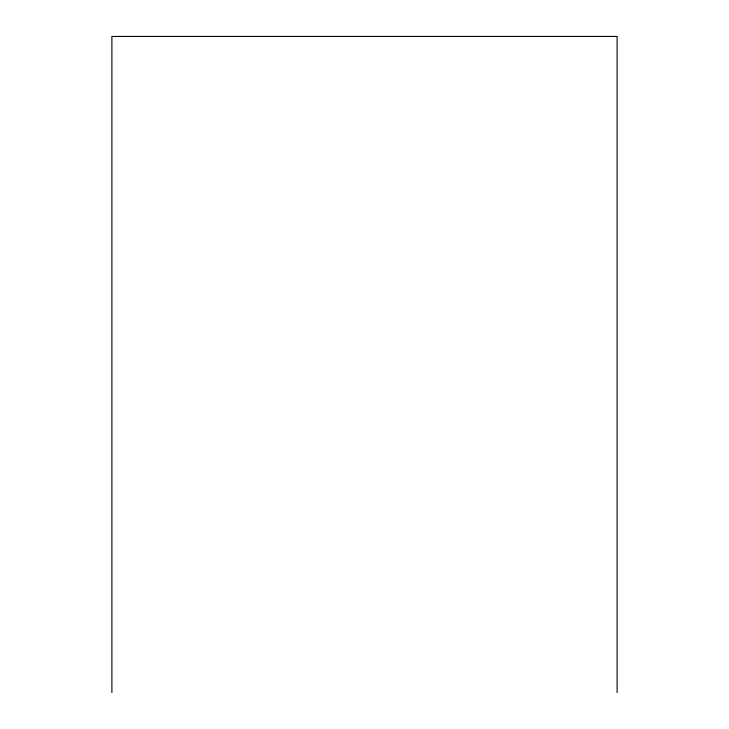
<?xml version="1.0" encoding="UTF-8"?>
<svg xmlns="http://www.w3.org/2000/svg" width="729" height="729" viewBox="0 0 729 729"><rect width="100%" height="100%" fill="white"/><g stroke="black" fill="none" stroke-linecap="round" stroke-linejoin="round"><path stroke-width="1.09" d="M617.108 692.55L617.108 36.45L111.892 36.45L111.892 692.55"/></g></svg>
